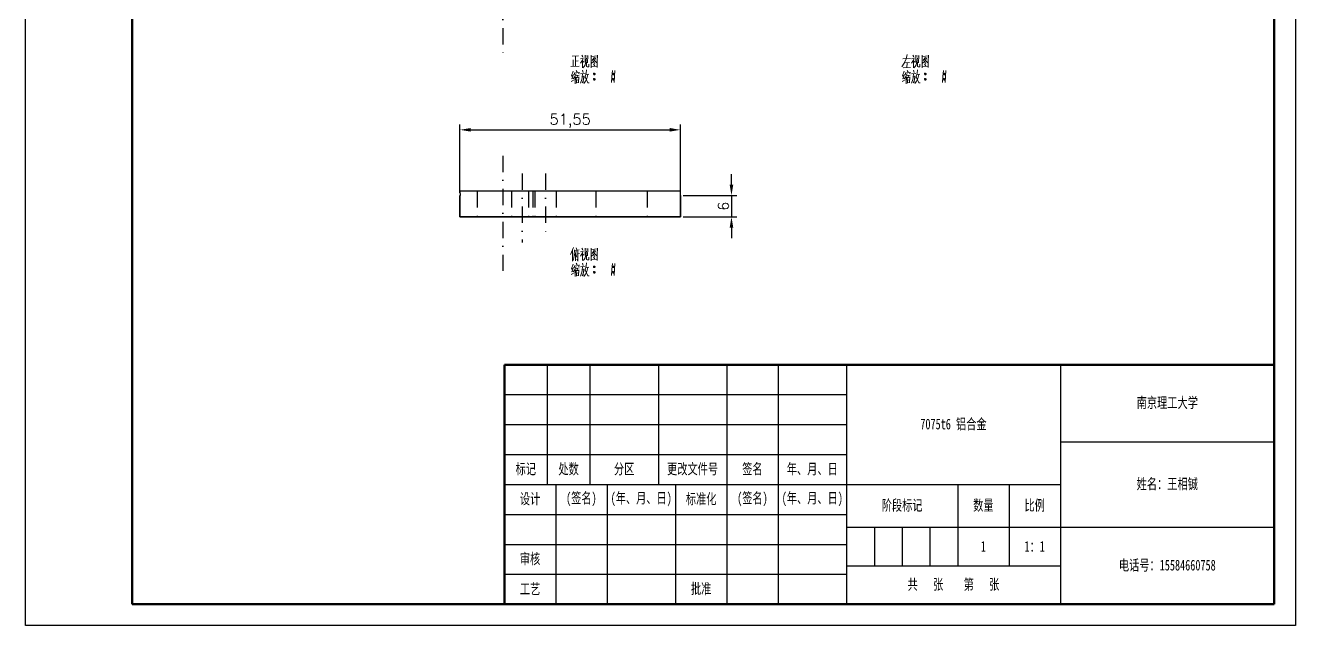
# Model space of a CAD drawing. Header units: millimetres. Extents: x 2279 to 2576, y 934 to 1354.
# Drawn here: x 2278.7 to 2575.7, y 934.1 to 1074.4 of the extents above; entities that cross this region are included whole.
import ezdxf

# ---------------------------------------------------------------- set-up
doc = ezdxf.new("R2010")
doc.units = ezdxf.units.MM
doc.header["$LTSCALE"] = 0.3
doc.linetypes.add('DASHDOT', pattern=[25.4, 12.7, -6.35, 0, -6.35])
doc.linetypes.add('DASHED', pattern=[19.05, 12.7, -6.35])
for name, color, linetype, lineweight in [('尺寸线', 3, 'Continuous', 25), ('粗实线', 7, 'Continuous', 50), ('细实线', 7, 'Continuous', 25), ('细文本', 7, 'Continuous', 25), ('细点画线', 1, 'DASHDOT', 25), ('虚线', 2, 'DASHED', 25)]:
    doc.layers.add(name, color=color, linetype=linetype, lineweight=lineweight)
doc.styles.add('NUT Standard', font='simfang.ttf', dxfattribs={"width": 0.7, "height": 2.5})
doc.styles.get("Standard").update_dxf_attribs({"font": 'txt', "bigfont": 'gbcbig.shx'})
doc.dimstyles.new('ISO-25', dxfattribs={"dimtxt": 2.5, "dimasz": 2.5, "dimexe": 1.25, "dimexo": 0.625, "dimtad": 1, "dimtxsty": 'Standard', "dimcen": 2.5, "dimadec": 0, "dimazin": 0, "dimtfac": 1, "dimtmove": 0, "dimatfit": 3, "dimfxl": 1, "dimarcsym": 0})

# ---------------------------------------------------------------- blocks, each defined once
blk = doc.blocks.new('*D33')
at = {"layer": 'Defpoints', "color": 0, "transparency": 16777216}
for p in [(2431.87, 1034.62), (2431.87, 1029.62), (2443.8, 1029.62)]:
    blk.add_point(p, dxfattribs=at)
at = {"layer": '尺寸线', "color": 0, "lineweight": -2, "transparency": 16777216}
for p, q in [((2443.8, 1037.12), (2443.8, 1039.62)), ((2432.49, 1034.62), (2445.05, 1034.62)), ((2443.8, 1034.62), (2443.8, 1029.62)), ((2432.49, 1029.62), (2445.05, 1029.62)), ((2443.8, 1027.12), (2443.8, 1024.62))]:
    blk.add_line(p, q, dxfattribs=at)
at = {"layer": '尺寸线', "color": 0, "transparency": 16777216}
for points in [[(2443.39, 1037.12), (2444.22, 1037.12), (2443.8, 1034.62)], [(2443.39, 1027.12), (2444.22, 1027.12), (2443.8, 1029.62)]]:
    blk.add_solid(points, dxfattribs=at)
at = {"layer": '尺寸线', "color": 0, "transparency": 16777216, "insert": (2441.93, 1032.12), "char_height": 2.5, "attachment_point": 5, "rotation": 90}
blk.add_mtext('6', dxfattribs=at)
blk = doc.blocks.new('*D34')
at = {"layer": 'Defpoints', "color": 0, "transparency": 16777216}
for p in [(2431.87, 1049.98), (2380.32, 1034.62), (2431.87, 1034.62)]:
    blk.add_point(p, dxfattribs=at)
at = {"layer": '尺寸线', "color": 0, "lineweight": -2, "transparency": 16777216}
for p, q in [((2380.32, 1035.24), (2380.32, 1051.23)), ((2382.82, 1049.98), (2429.37, 1049.98)), ((2431.87, 1035.24), (2431.87, 1051.23))]:
    blk.add_line(p, q, dxfattribs=at)
at = {"layer": '尺寸线', "color": 0, "transparency": 16777216}
for points in [[(2382.82, 1050.4), (2382.82, 1049.56), (2380.32, 1049.98)], [(2429.37, 1050.4), (2429.37, 1049.56), (2431.87, 1049.98)]]:
    blk.add_solid(points, dxfattribs=at)
at = {"layer": '尺寸线', "color": 0, "transparency": 16777216, "insert": (2406.09, 1052.06), "char_height": 2.5, "attachment_point": 5}
blk.add_mtext('51,55', dxfattribs=at)

msp = doc.modelspace()

# ---------------------------------------------------------------- linework, layer by layer
for p, q in [((2278.709, 934.059), (2278.709, 1354.059)), ((2575.709, 1354.059), (2575.709, 934.059)), ((2570.709, 1023.059), (2570.709, 939.059)), ((2575.709, 934.059), (2278.709, 934.059))]:
    msp.add_line(p, q)
at = {"color": 7, "lineweight": 35}
for p, q in [((2380.317, 1034.618), (2380.332, 1034.618)), ((2380.317, 1034.618), (2380.317, 1029.618)), ((2431.867, 1034.618), (2431.867, 1029.618)), ((2380.317, 1029.618), (2380.332, 1029.618)), ((2391.101, 1029.618), (2380.332, 1029.618)), ((2427.659, 1029.618), (2391.101, 1029.618)), ((2427.659, 1029.618), (2431.867, 1029.618))]:
    msp.add_line(p, q, dxfattribs=at)
at = {"color": 7, "lineweight": 13}
msp.add_line((2380.332, 1034.618), (2380.332, 1029.618), dxfattribs=at)
for points in [[(2406.547, 1067.175), (2408.052, 1067.245)], [(2406.827, 1066.37), (2406.827, 1064.795)], [(2407.317, 1067.175), (2407.317, 1066.02), (2407.317, 1064.83)], [(2409.137, 1066.79), (2408.962, 1066.3), (2408.472, 1065.565)], [(2408.507, 1066.58), (2409.067, 1066.65)], [(2408.787, 1067.455), (2409.067, 1067.035)], [(2408.962, 1066.3), (2408.962, 1064.515)], [(2409.557, 1067.42), (2409.557, 1065.74)], [(2410.222, 1067.245), (2409.557, 1067.175)], [(2409.872, 1066.825), (2409.767, 1065.775)], [(2410.152, 1065.67), (2410.222, 1067.35)], [(2410.992, 1067.455), (2410.992, 1065.985), (2410.992, 1064.48)], [(2410.992, 1067.42), (2410.992, 1066.02), (2410.992, 1064.62)], [(2412.462, 1067.28), (2410.992, 1067.14)], [(2411.762, 1067), (2411.202, 1066.195)], [(2411.517, 1066.44), (2412.217, 1065.705)], [(2411.552, 1066.65), (2412.007, 1066.72)], [(2411.552, 1065.95), (2411.762, 1066.23)], [(2411.762, 1066.23), (2412.112, 1066.86)], [(2412.427, 1064.655), (2412.427, 1066.02), (2412.462, 1067.42)], [(2483.835, 1066.545), (2485.655, 1066.685)], [(2484.64, 1066.615), (2484.185, 1065.565)], [(2484.85, 1067.56), (2484.64, 1066.615)], [(2486.53, 1066.79), (2486.355, 1066.3), (2485.865, 1065.565)], [(2485.9, 1066.58), (2486.46, 1066.65)], [(2486.18, 1067.455), (2486.46, 1067.035)], [(2486.355, 1066.3), (2486.355, 1064.515)], [(2486.95, 1067.42), (2486.95, 1065.74)], [(2487.615, 1067.245), (2486.95, 1067.175)], [(2487.265, 1066.825), (2487.16, 1065.775)], [(2487.545, 1065.67), (2487.615, 1067.35)], [(2488.385, 1067.455), (2488.385, 1065.985), (2488.385, 1064.48)], [(2488.385, 1067.42), (2488.385, 1066.02), (2488.385, 1064.62)], [(2489.855, 1067.28), (2488.385, 1067.14)], [(2489.155, 1067), (2488.595, 1066.195)], [(2488.91, 1066.44), (2489.61, 1065.705)], [(2488.945, 1066.65), (2489.4, 1066.72)], [(2488.945, 1065.95), (2489.155, 1066.23)], [(2489.155, 1066.23), (2489.505, 1066.86)], [(2489.82, 1064.655), (2489.82, 1066.02), (2489.855, 1067.42)], [(2406.267, 1064.76), (2408.227, 1064.865)], [(2406.827, 1063.71), (2406.372, 1062.625)], [(2407.142, 1063.395), (2407.037, 1062.835)], [(2407.142, 1063.255), (2408.192, 1063.395)], [(2407.317, 1066.055), (2407.947, 1066.125)], [(2407.527, 1063.885), (2407.702, 1063.5)], [(2408.227, 1063.5), (2408.087, 1063.045)], [(2408.962, 1066.125), (2409.277, 1065.81)], [(2408.997, 1063.955), (2409.102, 1063.395)], [(2409.067, 1064.515), (2409.347, 1064.795)], [(2409.347, 1064.795), (2409.592, 1065.145)], [(2409.767, 1065.775), (2409.592, 1065.145)], [(2409.907, 1063.99), (2409.837, 1063.255)], [(2409.907, 1064.795), (2409.907, 1065.88)], [(2410.047, 1064.69), (2409.907, 1064.795)], [(2410.467, 1064.69), (2410.047, 1064.69)], [(2410.467, 1065.32), (2410.467, 1064.69)], [(2410.992, 1064.725), (2412.357, 1064.83)], [(2411.062, 1065.53), (2411.552, 1065.95)], [(2411.517, 1065.355), (2411.867, 1064.97)], [(2411.622, 1065.74), (2411.867, 1065.46)], [(2412.217, 1065.705), (2412.392, 1065.74)], [(2412.427, 1064.55), (2412.427, 1064.655), (2412.357, 1064.83)], [(2415.962, 1063.815), (2415.857, 1062.415), (2415.752, 1061.015)], [(2416.557, 1063.815), (2416.452, 1062.415), (2416.347, 1061.015)], [(2484.185, 1065.565), (2483.625, 1064.69)], [(2484.22, 1063.71), (2483.765, 1062.625)], [(2483.94, 1064.445), (2485.655, 1064.55)], [(2484.325, 1065.635), (2485.41, 1065.74)], [(2484.535, 1063.395), (2484.43, 1062.835)], [(2484.535, 1063.255), (2485.585, 1063.395)], [(2484.85, 1065.67), (2484.815, 1064.48)], [(2484.92, 1063.885), (2485.095, 1063.5)], [(2485.62, 1063.5), (2485.48, 1063.045)], [(2486.355, 1066.125), (2486.67, 1065.81)], [(2486.39, 1063.955), (2486.495, 1063.395)], [(2486.46, 1064.515), (2486.74, 1064.795)], [(2486.74, 1064.795), (2486.985, 1065.145)], [(2487.16, 1065.775), (2486.985, 1065.145)], [(2487.3, 1063.99), (2487.23, 1063.255)], [(2487.3, 1064.795), (2487.3, 1065.88)], [(2487.44, 1064.69), (2487.3, 1064.795)], [(2487.86, 1064.69), (2487.44, 1064.69)], [(2487.86, 1065.32), (2487.86, 1064.69)], [(2488.385, 1064.725), (2489.75, 1064.83)], [(2488.455, 1065.53), (2488.945, 1065.95)], [(2488.91, 1065.355), (2489.26, 1064.97)], [(2489.015, 1065.74), (2489.26, 1065.46)], [(2489.61, 1065.705), (2489.785, 1065.74)], [(2489.82, 1064.55), (2489.82, 1064.655), (2489.75, 1064.83)], [(2493.355, 1063.815), (2493.25, 1062.415), (2493.145, 1061.015)], [(2493.95, 1063.815), (2493.845, 1062.415), (2493.74, 1061.015)], [(2406.302, 1061.26), (2407.002, 1061.645)], [(2406.757, 1062.695), (2406.337, 1062.555)], [(2406.407, 1061.925), (2406.932, 1062.1)], [(2406.897, 1062.94), (2406.442, 1061.925)], [(2407.212, 1062.415), (2406.897, 1061.925)], [(2407.387, 1062.975), (2407.212, 1062.415)], [(2407.247, 1062.485), (2407.247, 1060.77)], [(2407.457, 1062.695), (2408.157, 1062.8)], [(2407.527, 1062.275), (2407.562, 1060.875)], [(2407.527, 1062.17), (2408.052, 1062.24)], [(2407.562, 1061.61), (2407.947, 1061.68)], [(2408.017, 1061.12), (2407.597, 1061.05)], [(2407.772, 1062.73), (2407.702, 1062.17)], [(2408.087, 1062.345), (2408.017, 1060.945)], [(2408.997, 1063.115), (2408.892, 1062.205), (2408.787, 1061.785), (2408.472, 1060.91)], [(2408.507, 1063.045), (2409.557, 1063.185)], [(2409.312, 1062.625), (2409.207, 1061.785), (2409.067, 1060.945), (2408.857, 1061.225)], [(2408.927, 1062.45), (2409.312, 1062.52)], [(2409.697, 1061.365), (2409.312, 1060.84)], [(2409.697, 1062.625), (2409.522, 1062.065)], [(2409.627, 1062.38), (2410.187, 1060.945)], [(2409.837, 1063.255), (2409.697, 1062.625)], [(2409.977, 1061.995), (2409.697, 1061.365)], [(2409.767, 1062.87), (2410.467, 1063.01)], [(2410.187, 1062.94), (2409.977, 1061.995)], [(2410.187, 1060.945), (2410.502, 1060.945)], [(2411.517, 1063.08), (2411.902, 1063.08)], [(2411.517, 1061.82), (2411.902, 1061.82)], [(2411.552, 1063.185), (2411.867, 1063.185)], [(2411.552, 1062.94), (2411.867, 1062.94)], [(2411.552, 1061.925), (2411.867, 1061.925)], [(2411.552, 1061.68), (2411.867, 1061.68)], [(2415.962, 1063.08), (2416.347, 1063.08)], [(2415.962, 1061.82), (2416.347, 1061.82)], [(2415.997, 1063.185), (2416.312, 1063.185)], [(2415.997, 1062.94), (2416.312, 1062.94)], [(2415.997, 1061.925), (2416.312, 1061.925)], [(2415.997, 1061.68), (2416.312, 1061.68)], [(2483.695, 1061.26), (2484.395, 1061.645)], [(2484.15, 1062.695), (2483.73, 1062.555)], [(2483.8, 1061.925), (2484.325, 1062.1)], [(2484.29, 1062.94), (2483.835, 1061.925)], [(2484.605, 1062.415), (2484.29, 1061.925)], [(2484.78, 1062.975), (2484.605, 1062.415)], [(2484.64, 1062.485), (2484.64, 1060.77)], [(2484.85, 1062.695), (2485.55, 1062.8)], [(2484.92, 1062.275), (2484.955, 1060.875)], [(2484.92, 1062.17), (2485.445, 1062.24)], [(2484.955, 1061.61), (2485.34, 1061.68)], [(2485.41, 1061.12), (2484.99, 1061.05)], [(2485.165, 1062.73), (2485.095, 1062.17)], [(2485.48, 1062.345), (2485.41, 1060.945)], [(2486.39, 1063.115), (2486.285, 1062.205), (2486.18, 1061.785), (2485.865, 1060.91)], [(2485.9, 1063.045), (2486.95, 1063.185)], [(2486.705, 1062.625), (2486.6, 1061.785), (2486.46, 1060.945), (2486.25, 1061.225)], [(2486.32, 1062.45), (2486.705, 1062.52)], [(2487.09, 1061.365), (2486.705, 1060.84)], [(2487.09, 1062.625), (2486.915, 1062.065)], [(2487.02, 1062.38), (2487.58, 1060.945)], [(2487.23, 1063.255), (2487.09, 1062.625)], [(2487.37, 1061.995), (2487.09, 1061.365)], [(2487.16, 1062.87), (2487.86, 1063.01)], [(2487.58, 1062.94), (2487.37, 1061.995)], [(2487.58, 1060.945), (2487.895, 1060.945)], [(2488.91, 1063.08), (2489.295, 1063.08)], [(2488.91, 1061.82), (2489.295, 1061.82)], [(2488.945, 1063.185), (2489.26, 1063.185)], [(2488.945, 1062.94), (2489.26, 1062.94)], [(2488.945, 1061.925), (2489.26, 1061.925)], [(2488.945, 1061.68), (2489.26, 1061.68)], [(2493.355, 1063.08), (2493.74, 1063.08)], [(2493.355, 1061.82), (2493.74, 1061.82)], [(2493.39, 1063.185), (2493.705, 1063.185)], [(2493.39, 1062.94), (2493.705, 1062.94)], [(2493.39, 1061.925), (2493.705, 1061.925)], [(2493.39, 1061.68), (2493.705, 1061.68)], [(2406.897, 1022.443), (2406.197, 1020.833)], [(2406.652, 1021.778), (2406.652, 1020.553), (2406.652, 1019.293)], [(2407.072, 1021.953), (2407.037, 1020.658)], [(2407.072, 1021.708), (2408.192, 1021.883)], [(2407.457, 1022.408), (2407.667, 1021.918)], [(2407.912, 1021.708), (2407.912, 1020.518), (2407.912, 1019.293)], [(2408.787, 1022.338), (2409.067, 1021.918)], [(2409.557, 1022.303), (2409.557, 1020.623)], [(2410.222, 1022.128), (2409.557, 1022.058)], [(2409.872, 1021.708), (2409.767, 1020.658)], [(2410.152, 1020.553), (2410.222, 1022.233)], [(2410.992, 1022.338), (2410.992, 1020.868), (2410.992, 1019.363)], [(2410.992, 1022.303), (2410.992, 1020.903), (2410.992, 1019.503)], [(2412.462, 1022.163), (2410.992, 1022.023)], [(2411.762, 1021.883), (2411.202, 1021.078)], [(2411.762, 1021.113), (2412.112, 1021.743)], [(2412.427, 1019.538), (2412.427, 1020.903), (2412.462, 1022.303)], [(2406.932, 1020.028), (2406.757, 1019.398)], [(2407.037, 1020.658), (2406.932, 1020.028)], [(2407.352, 1021.078), (2407.107, 1020.623)], [(2407.457, 1021.603), (2407.352, 1021.078)], [(2407.352, 1021.078), (2407.352, 1019.328)], [(2407.457, 1020.903), (2408.262, 1021.043)], [(2407.527, 1020.658), (2407.667, 1020.238)], [(2407.527, 1018.768), (2407.702, 1018.383)], [(2407.912, 1019.293), (2407.632, 1019.748)], [(2409.137, 1021.673), (2408.962, 1021.183), (2408.472, 1020.448)], [(2408.507, 1021.463), (2409.067, 1021.533)], [(2408.962, 1021.183), (2408.962, 1019.398)], [(2408.962, 1021.008), (2409.277, 1020.693)], [(2408.997, 1018.838), (2409.102, 1018.278)], [(2409.067, 1019.398), (2409.347, 1019.678)], [(2409.347, 1019.678), (2409.592, 1020.028)], [(2409.767, 1020.658), (2409.592, 1020.028)], [(2409.907, 1018.873), (2409.837, 1018.138)], [(2409.907, 1019.678), (2409.907, 1020.763)], [(2410.047, 1019.573), (2409.907, 1019.678)], [(2410.467, 1019.573), (2410.047, 1019.573)], [(2410.467, 1020.203), (2410.467, 1019.573)], [(2410.992, 1019.608), (2412.357, 1019.713)], [(2411.062, 1020.413), (2411.552, 1020.833)], [(2411.517, 1021.323), (2412.217, 1020.588)], [(2411.517, 1020.238), (2411.867, 1019.853)], [(2411.552, 1021.533), (2412.007, 1021.603)], [(2411.552, 1020.833), (2411.762, 1021.113)], [(2411.622, 1020.623), (2411.867, 1020.343)], [(2412.217, 1020.588), (2412.392, 1020.623)], [(2412.427, 1019.433), (2412.427, 1019.538), (2412.357, 1019.713)], [(2406.302, 1016.143), (2407.002, 1016.528)], [(2406.757, 1017.578), (2406.337, 1017.438)], [(2406.827, 1018.593), (2406.372, 1017.508)], [(2406.407, 1016.808), (2406.932, 1016.983)], [(2406.897, 1017.823), (2406.442, 1016.808)], [(2407.212, 1017.298), (2406.897, 1016.808)], [(2407.142, 1018.278), (2407.037, 1017.718)], [(2407.142, 1018.138), (2408.192, 1018.278)], [(2407.387, 1017.858), (2407.212, 1017.298)], [(2407.247, 1017.368), (2407.247, 1015.653)], [(2407.457, 1017.578), (2408.157, 1017.683)], [(2407.527, 1017.158), (2407.562, 1015.758)], [(2407.527, 1017.053), (2408.052, 1017.123)], [(2407.562, 1016.493), (2407.947, 1016.563)], [(2408.017, 1016.003), (2407.597, 1015.933)], [(2407.772, 1017.613), (2407.702, 1017.053)], [(2408.087, 1017.228), (2408.017, 1015.828)], [(2408.227, 1018.383), (2408.087, 1017.928)], [(2408.997, 1017.998), (2408.892, 1017.088), (2408.787, 1016.668), (2408.472, 1015.793)], [(2408.507, 1017.928), (2409.557, 1018.068)], [(2409.312, 1017.508), (2409.207, 1016.668), (2409.067, 1015.828), (2408.857, 1016.108)], [(2408.927, 1017.333), (2409.312, 1017.403)], [(2409.697, 1016.248), (2409.312, 1015.723)], [(2409.697, 1017.508), (2409.522, 1016.948)], [(2409.627, 1017.263), (2410.187, 1015.828)], [(2409.837, 1018.138), (2409.697, 1017.508)], [(2409.977, 1016.878), (2409.697, 1016.248)], [(2409.767, 1017.753), (2410.467, 1017.893)], [(2410.187, 1017.823), (2409.977, 1016.878)], [(2410.187, 1015.828), (2410.502, 1015.828)], [(2411.517, 1017.963), (2411.902, 1017.963)], [(2411.517, 1016.703), (2411.902, 1016.703)], [(2411.552, 1018.068), (2411.867, 1018.068)], [(2411.552, 1017.823), (2411.867, 1017.823)], [(2411.552, 1016.808), (2411.867, 1016.808)], [(2411.552, 1016.563), (2411.867, 1016.563)], [(2415.962, 1018.698), (2415.857, 1017.298), (2415.752, 1015.898)], [(2415.962, 1017.963), (2416.347, 1017.963)], [(2415.962, 1016.703), (2416.347, 1016.703)], [(2415.997, 1018.068), (2416.312, 1018.068)], [(2415.997, 1017.823), (2416.312, 1017.823)], [(2415.997, 1016.808), (2416.312, 1016.808)], [(2415.997, 1016.563), (2416.312, 1016.563)], [(2416.557, 1018.698), (2416.452, 1017.298), (2416.347, 1015.898)]]:
    msp.add_lwpolyline(points, dxfattribs=at)
for points in [[(2411.622, 1062.87), (2411.797, 1062.87), (2411.902, 1062.975), (2411.902, 1063.15), (2411.797, 1063.255), (2411.622, 1063.255), (2411.517, 1063.15), (2411.517, 1062.975)], [(2411.622, 1061.61), (2411.797, 1061.61), (2411.902, 1061.715), (2411.902, 1061.89), (2411.797, 1061.995), (2411.622, 1061.995), (2411.517, 1061.89), (2411.517, 1061.715)], [(2416.067, 1062.87), (2416.242, 1062.87), (2416.347, 1062.975), (2416.347, 1063.15), (2416.242, 1063.255), (2416.067, 1063.255), (2415.962, 1063.15), (2415.962, 1062.975)], [(2416.067, 1061.61), (2416.242, 1061.61), (2416.347, 1061.715), (2416.347, 1061.89), (2416.242, 1061.995), (2416.067, 1061.995), (2415.962, 1061.89), (2415.962, 1061.715)], [(2489.015, 1062.87), (2489.19, 1062.87), (2489.295, 1062.975), (2489.295, 1063.15), (2489.19, 1063.255), (2489.015, 1063.255), (2488.91, 1063.15), (2488.91, 1062.975)], [(2489.015, 1061.61), (2489.19, 1061.61), (2489.295, 1061.715), (2489.295, 1061.89), (2489.19, 1061.995), (2489.015, 1061.995), (2488.91, 1061.89), (2488.91, 1061.715)], [(2493.46, 1062.87), (2493.635, 1062.87), (2493.74, 1062.975), (2493.74, 1063.15), (2493.635, 1063.255), (2493.46, 1063.255), (2493.355, 1063.15), (2493.355, 1062.975)], [(2493.46, 1061.61), (2493.635, 1061.61), (2493.74, 1061.715), (2493.74, 1061.89), (2493.635, 1061.995), (2493.46, 1061.995), (2493.355, 1061.89), (2493.355, 1061.715)], [(2411.622, 1017.753), (2411.797, 1017.753), (2411.902, 1017.858), (2411.902, 1018.033), (2411.797, 1018.138), (2411.622, 1018.138), (2411.517, 1018.033), (2411.517, 1017.858)], [(2411.622, 1016.493), (2411.797, 1016.493), (2411.902, 1016.598), (2411.902, 1016.773), (2411.797, 1016.878), (2411.622, 1016.878), (2411.517, 1016.773), (2411.517, 1016.598)], [(2416.067, 1017.753), (2416.242, 1017.753), (2416.347, 1017.858), (2416.347, 1018.033), (2416.242, 1018.138), (2416.067, 1018.138), (2415.962, 1018.033), (2415.962, 1017.858)], [(2416.067, 1016.493), (2416.242, 1016.493), (2416.347, 1016.598), (2416.347, 1016.773), (2416.242, 1016.878), (2416.067, 1016.878), (2415.962, 1016.773), (2415.962, 1016.598)]]:
    msp.add_lwpolyline(points, close=True, dxfattribs=at)
at = {"layer": '粗实线'}
for p, q in [((2303.709, 939.059), (2303.709, 1349.059)), ((2570.709, 1349.059), (2570.709, 939.059)), ((2390.709, 995.059), (2570.709, 995.059)), ((2390.709, 939.059), (2390.709, 995.059)), ((2570.709, 939.059), (2303.709, 939.059))]:
    msp.add_line(p, q, dxfattribs=at)
at = {"layer": '细实线'}
for p, q in [((2431.867, 1035.618), (2380.317, 1035.618)), ((2380.317, 1035.618), (2380.332, 1034.618)), ((2431.867, 1034.618), (2431.867, 1035.618)), ((2400.709, 995.059), (2400.709, 967.059)), ((2410.709, 995.059), (2410.709, 967.059)), ((2426.709, 995.059), (2426.709, 967.059)), ((2442.709, 995.059), (2442.709, 967.059)), ((2454.709, 995.059), (2454.709, 967.059)), ((2470.709, 995.059), (2470.709, 939.059)), ((2520.709, 995.059), (2520.709, 939.059)), ((2390.709, 988.059), (2470.709, 988.059)), ((2390.709, 981.059), (2470.709, 981.059)), ((2520.709, 977.059), (2570.709, 977.059)), ((2390.709, 974.059), (2470.709, 974.059)), ((2390.709, 967.059), (2520.709, 967.059)), ((2402.709, 967.059), (2402.709, 939.059)), ((2414.709, 967.059), (2414.709, 939.059)), ((2430.709, 967.059), (2430.709, 939.059)), ((2442.709, 967.059), (2442.709, 939.059)), ((2454.709, 967.059), (2454.709, 939.059)), ((2496.709, 967.059), (2496.709, 948.059)), ((2508.709, 967.059), (2508.709, 948.059)), ((2390.709, 960.059), (2470.709, 960.059)), ((2470.709, 957.059), (2570.709, 957.059)), ((2477.209, 957.059), (2477.209, 948.059)), ((2483.709, 957.059), (2483.709, 948.059)), ((2490.209, 957.059), (2490.209, 948.059)), ((2390.709, 953.059), (2470.709, 953.059)), ((2470.709, 948.059), (2520.709, 948.059)), ((2390.709, 946.059), (2470.709, 946.059))]:
    msp.add_line(p, q, dxfattribs=at)
at = {"layer": '细点画线'}
for p, q in [((2390.317, 1096.932), (2390.317, 1067.747)), ((2390.317, 1043.9), (2390.317, 1017.046)), ((2394.841, 1039.752), (2394.841, 1023.6)), ((2400.304, 1039.752), (2400.304, 1025.191))]:
    msp.add_line(p, q, dxfattribs=at)
at = {"layer": '虚线'}
for p, q in [((2384.317, 1035.618), (2384.317, 1029.618)), ((2392.341, 1035.618), (2392.341, 1029.618)), ((2396.317, 1035.618), (2396.317, 1029.618)), ((2397.341, 1035.618), (2397.341, 1029.618)), ((2397.804, 1035.618), (2397.804, 1029.618)), ((2402.804, 1035.618), (2402.804, 1029.618)), ((2412.068, 1035.618), (2412.068, 1029.618)), ((2424.068, 1035.618), (2424.068, 1029.618))]:
    msp.add_line(p, q, dxfattribs=at)

# ---------------------------------------------------------------- texts
at = {"layer": '粗实线', "char_height": 2.5, "attachment_point": 5, "style": 'NUT Standard'}
for s, insert in [('\\pxqc;{\\fFangSong|b0|i0|c134|p49;1}', (2502.709, 952.559)), ('\\pxqc;{\\fFangSong|b0|i0|c134|p49;1：1}', (2514.709, 952.559))]:
    msp.add_mtext_dynamic_manual_height_columns(s, width=12, gutter_width=12.5, heights=[0], dxfattribs=dict(at, insert=insert))
at = {"layer": '粗实线', "char_height": 2.5, "width": 12, "attachment_point": 5, "style": 'NUT Standard'}
for s, insert in [('工艺', (2396.709, 942.559)), ('批准', (2436.709, 942.559))]:
    msp.add_mtext(s, dxfattribs=dict(at, insert=insert))
at = {"layer": '细文本', "char_height": 2.5, "attachment_point": 5, "style": 'NUT Standard'}
for s, insert, width in [('{\\fFangSong|b0|i0|c134|p49;南京理工大学}', (2545.709, 986.059), 50), ('7075t6 铝合金', (2495.709, 981.059), 50), ('标记', (2395.709, 970.559), 10), ('处数', (2405.709, 970.559), 10), ('分区', (2418.709, 970.559), 16), ('更改文件号', (2434.709, 970.559), 16), ('签名', (2448.709, 970.559), 12), ('年、月、日', (2462.709, 970.559), 16), ('姓名：王相铖', (2545.709, 967.059), 50), ('设计', (2396.709, 963.559), 12), ('(签名)', (2408.709, 963.559), 12), ('(年、月、日)', (2422.709, 963.559), 16), ('标准化', (2436.709, 963.559), 12), ('(签名)', (2448.709, 963.559), 12), ('(年、月、日)', (2462.709, 963.559), 16), ('阶段标记', (2483.709, 962.059), 26), ('数量', (2502.709, 962.059), 12), ('比例', (2514.709, 962.059), 12), ('审核', (2396.709, 949.559), 12), ('电话号：15584660758', (2545.709, 948.059), 50), ('共   张    第   张', (2495.709, 943.559), 50)]:
    msp.add_mtext(s, dxfattribs=dict(at, insert=insert, width=width))

# ---------------------------------------------------------------- dimensions: what is measured, and where the dimension line sits
at = {"layer": '尺寸线'}
dim = msp.add_linear_dim(base=(2431.867, 1049.98), p1=(2380.317, 1034.618), p2=(2431.867, 1034.618), dimstyle='ISO-25', dxfattribs=at)
dim.commit()
dim.dimension.update_dxf_attribs({"geometry": '*D34', "text_midpoint": (2406.092, 1052.063)})
dim = msp.add_linear_dim(base=(2443.803, 1029.618), p1=(2431.867, 1034.618), p2=(2431.867, 1029.618), angle=90, text='6', dimstyle='ISO-25', dxfattribs=at)
dim.commit()
dim.dimension.update_dxf_attribs({"geometry": '*D33', "text_midpoint": (2441.928, 1032.118)})

doc.saveas('drawing.dxf')
